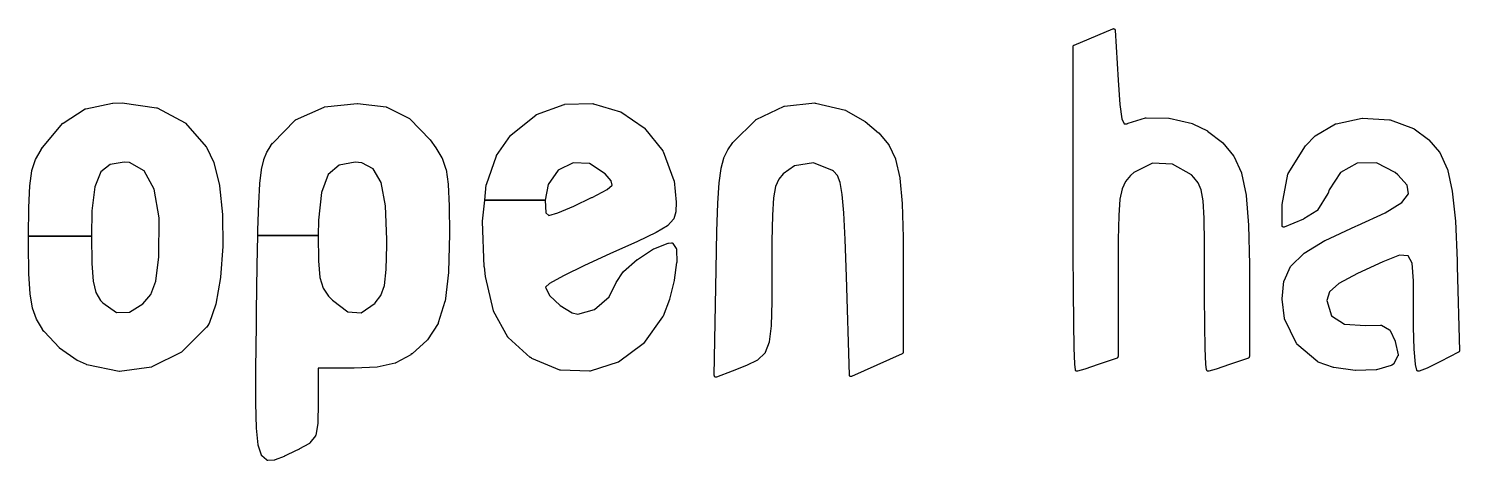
# Model space of a CAD drawing. Extents: x -4.4 to 27.8, y 0.8 to 35.
# Drawn here: x 17.824 to 22.507, y 24.84 to 26.252 of the extents above; entities that cross this region are included whole.
import ezdxf

# ---------------------------------------------------------------- set-up
doc = ezdxf.new("R2010")
doc.units = 0
doc.layers.add('BLACK', color=7, linetype='CONTINUOUS')

msp = doc.modelspace()

# ---------------------------------------------------------------- linework, layer by layer
at = {"layer": 'BLACK', "linetype": 'CONTINUOUS'}
for p, q in [((21.2461, 26.1978), (21.3731, 26.2514)), ((21.3731, 26.2514), (21.374, 26.2515)), ((21.374, 26.2515), (21.3748, 26.2518)), ((21.3748, 26.2518), (21.3749, 26.2517)), ((21.3749, 26.2517), (21.375, 26.2518)), ((21.375, 26.2518), (21.3759, 26.2516)), ((21.3759, 26.2516), (21.3767, 26.2515)), ((21.3767, 26.2515), (21.3768, 26.2514)), ((21.3768, 26.2514), (21.377, 26.2514)), ((21.377, 26.2514), (21.3777, 26.2509)), ((21.3777, 26.2509), (21.3784, 26.2505)), ((21.3784, 26.2505), (21.3785, 26.2504)), ((21.3785, 26.2504), (21.3786, 26.2503)), ((21.3786, 26.2503), (21.3791, 26.2496)), ((21.3791, 26.2496), (21.3796, 26.2489)), ((21.3796, 26.2489), (21.3796, 26.2488)), ((21.3796, 26.2488), (21.3797, 26.2487)), ((21.3797, 26.2487), (21.3799, 26.2479)), ((21.3799, 26.2479), (21.3801, 26.2471)), ((21.3801, 26.2471), (21.3898, 26.0832)), ((21.2431, 26.1932), (21.2433, 26.1941)), ((21.2431, 25.6585), (21.2431, 26.1932)), ((21.2433, 26.1941), (21.2434, 26.1951)), ((21.2434, 26.1951), (21.2435, 26.1951)), ((21.2435, 26.1951), (21.244, 26.1959)), ((21.2435, 26.1951), (21.2435, 26.1951)), ((21.244, 26.1959), (21.2445, 26.1967)), ((21.2445, 26.1967), (21.2454, 26.1973)), ((21.2445, 26.1967), (21.2445, 26.1967)), ((21.2445, 26.1967), (21.2445, 26.1967)), ((21.2454, 26.1973), (21.2461, 26.1978)), ((21.3898, 26.0832), (21.3955, 26.0035)), ((18.0107, 25.99), (18.0988, 26.0083)), ((18.0988, 26.0083), (18.0993, 26.0083)), ((18.0993, 26.0083), (18.0997, 26.0084)), ((18.0997, 26.0084), (18.1296, 26.0093)), ((18.1296, 26.0093), (18.1301, 26.0092)), ((18.1301, 26.0092), (18.1305, 26.0092)), ((18.1305, 26.0092), (18.2426, 25.9927)), ((18.2426, 25.9927), (18.2434, 25.9924)), ((18.2434, 25.9924), (18.2442, 25.9922)), ((18.6979, 25.953), (18.7907, 25.9951)), ((18.7907, 25.9951), (18.7915, 25.9953)), ((18.7915, 25.9953), (18.7922, 25.9955)), ((18.7922, 25.9955), (18.8996, 26.0072)), ((18.8996, 26.0072), (18.9001, 26.0072)), ((18.9001, 26.0072), (18.9007, 26.0072)), ((18.9007, 26.0072), (18.9945, 25.9955)), ((18.9945, 25.9955), (18.9953, 25.9952)), ((18.9953, 25.9952), (18.9961, 25.995)), ((18.9961, 25.995), (19.0708, 25.9577)), ((19.4861, 25.971), (19.5768, 26.004)), ((19.5768, 26.004), (19.5776, 26.0041)), ((19.5776, 26.0041), (19.5784, 26.0043)), ((19.5784, 26.0043), (19.6711, 26.0064)), ((19.6711, 26.0064), (19.6718, 26.0063)), ((19.6718, 26.0063), (19.6726, 26.0062)), ((19.6726, 26.0062), (19.7607, 25.98)), ((20.2052, 25.955), (20.2965, 25.9978)), ((20.2965, 25.9978), (20.2973, 25.998)), ((20.2973, 25.998), (20.2981, 25.9983)), ((20.2981, 25.9983), (20.3974, 26.0086)), ((20.3974, 26.0086), (20.3982, 26.0085)), ((20.3982, 26.0085), (20.399, 26.0084)), ((20.399, 26.0084), (20.4978, 25.9848)), ((21.3955, 26.0035), (21.402, 25.9573)), ((17.9366, 25.9431), (18.009, 25.9893)), ((18.009, 25.9893), (18.0098, 25.9896)), ((18.0098, 25.9896), (18.0107, 25.99)), ((18.2442, 25.9922), (18.3358, 25.944)), ((18.623, 25.8776), (18.6964, 25.9519)), ((18.6964, 25.9519), (18.6972, 25.9524)), ((18.6972, 25.9524), (18.6979, 25.953)), ((19.0708, 25.9577), (19.0715, 25.9572)), ((19.0715, 25.9572), (19.0721, 25.9567)), ((19.0721, 25.9567), (19.138, 25.8882)), ((19.4023, 25.9037), (19.4847, 25.9702)), ((19.4847, 25.9702), (19.4854, 25.9706)), ((19.4854, 25.9706), (19.4861, 25.971)), ((19.7607, 25.98), (19.7614, 25.9797)), ((19.7614, 25.9797), (19.762, 25.9794)), ((19.762, 25.9794), (19.8391, 25.9276)), ((20.1291, 25.8798), (20.2038, 25.954)), ((20.2038, 25.954), (20.2046, 25.9544)), ((20.2046, 25.9544), (20.2052, 25.955)), ((20.4978, 25.9848), (20.4985, 25.9845)), ((20.4985, 25.9845), (20.4992, 25.9842)), ((20.4992, 25.9842), (20.5619, 25.948)), ((20.5619, 25.948), (20.5622, 25.9477)), ((20.5622, 25.9477), (20.5626, 25.9475)), ((20.5626, 25.9475), (20.6061, 25.9115)), ((21.402, 25.9573), (21.4095, 25.9404)), ((21.4224, 25.9424), (21.48, 25.9601)), ((21.48, 25.9601), (21.4807, 25.9602)), ((21.4807, 25.9602), (21.4815, 25.9604)), ((21.4815, 25.9604), (21.5563, 25.9593)), ((21.5563, 25.9593), (21.5569, 25.9592)), ((21.5569, 25.9592), (21.5574, 25.9592)), ((21.5574, 25.9592), (21.6335, 25.941)), ((22.1035, 25.9407), (22.1889, 25.9584)), ((22.1889, 25.9584), (22.1896, 25.9584)), ((22.1896, 25.9584), (22.1902, 25.9585)), ((22.1902, 25.9585), (22.2788, 25.9537)), ((22.2788, 25.9537), (22.2795, 25.9535)), ((22.2795, 25.9535), (22.2802, 25.9534)), ((22.2802, 25.9534), (22.3568, 25.925)), ((17.869, 25.8626), (17.9354, 25.9421)), ((17.9354, 25.9421), (17.936, 25.9426)), ((17.936, 25.9426), (17.9366, 25.9431)), ((18.3358, 25.944), (18.3365, 25.9434)), ((18.3365, 25.9434), (18.3372, 25.9429)), ((18.3372, 25.9429), (18.4048, 25.8654)), ((19.3557, 25.8368), (19.4013, 25.9026)), ((19.4013, 25.9026), (19.4018, 25.9031)), ((19.4018, 25.9031), (19.4023, 25.9037)), ((19.8391, 25.9276), (19.8396, 25.927)), ((19.8396, 25.927), (19.8402, 25.9265)), ((19.8402, 25.9265), (19.8997, 25.8517)), ((20.6061, 25.9115), (20.6064, 25.9111)), ((20.6064, 25.9111), (20.6068, 25.9109)), ((20.6068, 25.9109), (20.6387, 25.8732)), ((21.4095, 25.9404), (21.4183, 25.9402)), ((21.4183, 25.9402), (21.4215, 25.942)), ((21.4215, 25.942), (21.422, 25.9421)), ((21.422, 25.9421), (21.4224, 25.9424)), ((21.6335, 25.941), (21.634, 25.9407)), ((21.634, 25.9407), (21.6346, 25.9406)), ((21.6346, 25.9406), (21.6821, 25.917)), ((21.6821, 25.917), (21.6825, 25.9167)), ((21.6825, 25.9167), (21.683, 25.9165)), ((21.683, 25.9165), (21.7318, 25.8788)), ((22.0042, 25.8696), (22.0338, 25.9001)), ((22.0338, 25.9001), (22.0343, 25.9005)), ((22.0343, 25.9005), (22.0349, 25.9009)), ((22.0349, 25.9009), (22.102, 25.9401)), ((22.102, 25.9401), (22.1028, 25.9404)), ((22.1028, 25.9404), (22.1035, 25.9407)), ((22.3568, 25.925), (22.3572, 25.9247)), ((22.3572, 25.9247), (22.3577, 25.9245)), ((22.3577, 25.9245), (22.3586, 25.924)), ((22.3586, 25.924), (22.3587, 25.9238)), ((22.3587, 25.9238), (22.3589, 25.9237)), ((22.3589, 25.9237), (22.4062, 25.8889)), ((17.8466, 25.8242), (17.8645, 25.8559)), ((17.8645, 25.8559), (17.8646, 25.8561)), ((17.8646, 25.8561), (17.8647, 25.8562)), ((17.8647, 25.8562), (17.8687, 25.8621)), ((17.8687, 25.8621), (17.8688, 25.8623)), ((17.8688, 25.8623), (17.869, 25.8626)), ((18.4048, 25.8654), (18.4051, 25.8648)), ((18.4051, 25.8648), (18.4056, 25.8643)), ((18.4056, 25.8643), (18.4296, 25.8144)), ((18.6039, 25.848), (18.6168, 25.8689)), ((18.6168, 25.8689), (18.6169, 25.869)), ((18.6169, 25.869), (18.617, 25.8691)), ((18.617, 25.8691), (18.6225, 25.877)), ((18.6225, 25.877), (18.6228, 25.8773)), ((18.6228, 25.8773), (18.623, 25.8776)), ((19.138, 25.8882), (19.1382, 25.8879)), ((19.1382, 25.8879), (19.1385, 25.8876)), ((19.1385, 25.8876), (19.1566, 25.8623)), ((19.1566, 25.8623), (19.1567, 25.8621)), ((19.1567, 25.8621), (19.1569, 25.8619)), ((19.1569, 25.8619), (19.1766, 25.8287)), ((20.0997, 25.8289), (20.1126, 25.8553)), ((20.1126, 25.8553), (20.1128, 25.8555)), ((20.1128, 25.8555), (20.1129, 25.8558)), ((20.1129, 25.8558), (20.1284, 25.879)), ((20.1284, 25.879), (20.1288, 25.8794)), ((20.1288, 25.8794), (20.1291, 25.8798)), ((20.6387, 25.8732), (20.639, 25.8726)), ((20.639, 25.8726), (20.6394, 25.8721)), ((20.6394, 25.8721), (20.6613, 25.826)), ((21.7318, 25.8788), (21.7321, 25.8783)), ((21.7321, 25.8783), (21.7325, 25.878)), ((21.7325, 25.878), (21.7682, 25.8354)), ((21.9468, 25.7775), (22.0036, 25.8687)), ((22.0036, 25.8687), (22.0039, 25.8691)), ((22.0039, 25.8691), (22.0042, 25.8696)), ((22.4062, 25.8889), (22.4066, 25.8885)), ((22.4066, 25.8885), (22.4071, 25.8881)), ((22.4071, 25.8881), (22.442, 25.8474)), ((17.8346, 25.7874), (17.8462, 25.8233)), ((17.8462, 25.8233), (17.8464, 25.8237)), ((17.8464, 25.8237), (17.8466, 25.8242)), ((18.0909, 25.8078), (18.0601, 25.7831)), ((18.1369, 25.815), (18.0909, 25.8078)), ((18.1535, 25.8137), (18.1369, 25.815)), ((18.2025, 25.7872), (18.1535, 25.8137)), ((18.4296, 25.8144), (18.4297, 25.8139)), ((18.4297, 25.8139), (18.4299, 25.8135)), ((18.4299, 25.8135), (18.4486, 25.7387)), ((18.586, 25.7905), (18.5934, 25.8226)), ((18.5934, 25.8226), (18.5936, 25.8229)), ((18.5936, 25.8234), (18.6035, 25.8472)), ((18.5936, 25.8229), (18.5936, 25.8234)), ((18.6035, 25.8472), (18.6037, 25.8476)), ((18.6037, 25.8476), (18.6039, 25.848)), ((18.84, 25.8054), (18.8044, 25.7743)), ((18.8928, 25.815), (18.84, 25.8054)), ((18.9142, 25.8131), (18.8928, 25.815)), ((18.952, 25.7931), (18.9142, 25.8131)), ((19.1766, 25.8287), (19.1768, 25.8282)), ((19.1768, 25.8282), (19.1771, 25.8278)), ((19.1771, 25.8278), (19.1899, 25.7917)), ((19.3223, 25.7416), (19.3551, 25.8356)), ((19.3551, 25.8356), (19.3554, 25.8362)), ((19.3554, 25.8362), (19.3557, 25.8368)), ((19.6062, 25.8131), (19.5577, 25.789)), ((19.6602, 25.8107), (19.6062, 25.8131)), ((19.7111, 25.7771), (19.6602, 25.8107)), ((19.8997, 25.8517), (19.9001, 25.851)), ((19.9001, 25.851), (19.9005, 25.8503)), ((19.9005, 25.8503), (19.9361, 25.7551)), ((20.0903, 25.7949), (20.0994, 25.8281)), ((20.0994, 25.8281), (20.0996, 25.8285)), ((20.0996, 25.8285), (20.0997, 25.8289)), ((20.3933, 25.8128), (20.3311, 25.8031)), ((20.4554, 25.788), (20.3933, 25.8128)), ((20.6613, 25.826), (20.6615, 25.8254)), ((20.6615, 25.8254), (20.6617, 25.8249)), ((20.6617, 25.8249), (20.6755, 25.7637)), ((21.5022, 25.8112), (21.4417, 25.7817)), ((21.5684, 25.8086), (21.5022, 25.8112)), ((21.6297, 25.7736), (21.5684, 25.8086)), ((21.7682, 25.8354), (21.7685, 25.8348)), ((21.7685, 25.8348), (21.7689, 25.8342)), ((21.7689, 25.8342), (21.7934, 25.78)), ((22.1724, 25.8116), (22.1175, 25.7814)), ((22.2355, 25.8129), (22.1724, 25.8116)), ((22.2971, 25.7817), (22.2355, 25.8129)), ((22.442, 25.8474), (22.4424, 25.8468)), ((22.4424, 25.8468), (22.4428, 25.8462)), ((22.4428, 25.8462), (22.4674, 25.7932)), ((17.8277, 25.7378), (17.8344, 25.7865)), ((17.8344, 25.7865), (17.8345, 25.7869)), ((17.8345, 25.7869), (17.8346, 25.7874)), ((18.0601, 25.7831), (18.0408, 25.7347)), ((18.2352, 25.7272), (18.2025, 25.7872)), ((18.5806, 25.7447), (18.5859, 25.79)), ((18.5859, 25.79), (18.586, 25.7903)), ((18.586, 25.7903), (18.586, 25.7905)), ((18.8044, 25.7743), (18.7824, 25.716)), ((18.9773, 25.7481), (18.952, 25.7931)), ((19.1899, 25.7917), (19.19, 25.7913)), ((19.19, 25.7913), (19.1901, 25.7908)), ((19.1901, 25.7908), (19.1975, 25.7427)), ((19.5577, 25.789), (19.524, 25.7421)), ((19.7306, 25.7545), (19.7111, 25.7771)), ((20.0839, 25.7478), (20.0902, 25.7942)), ((20.0902, 25.7942), (20.0903, 25.7946)), ((20.0903, 25.7946), (20.0903, 25.7949)), ((20.2793, 25.7593), (20.269, 25.7355)), ((20.2941, 25.7773), (20.2793, 25.7593)), ((20.3311, 25.8031), (20.2941, 25.7773)), ((20.4587, 25.7855), (20.4554, 25.788)), ((20.471, 25.7713), (20.4587, 25.7855)), ((20.4802, 25.7483), (20.471, 25.7713)), ((20.6755, 25.7637), (20.6755, 25.7633)), ((20.6755, 25.7633), (20.6756, 25.763)), ((20.6756, 25.763), (20.6831, 25.68)), ((21.431, 25.7714), (21.4147, 25.7515)), ((21.4417, 25.7817), (21.431, 25.7714)), ((21.6381, 25.7653), (21.6297, 25.7736)), ((21.6522, 25.7476), (21.6381, 25.7653)), ((21.7934, 25.78), (21.7935, 25.7795)), ((21.7935, 25.7795), (21.7937, 25.779)), ((21.7937, 25.779), (21.809, 25.7066)), ((21.927, 25.6764), (21.9461, 25.7758)), ((21.9461, 25.7758), (21.9465, 25.7767)), ((21.9465, 25.7767), (21.9468, 25.7775)), ((22.1175, 25.7814), (22.0807, 25.7248)), ((22.3058, 25.7741), (22.2971, 25.7817)), ((22.3362, 25.7395), (22.3058, 25.7741)), ((22.4674, 25.7932), (22.4675, 25.7927)), ((22.4675, 25.7927), (22.4677, 25.7922)), ((22.4677, 25.7922), (22.4839, 25.7203)), ((17.8246, 25.667), (17.8276, 25.7373)), ((17.8276, 25.7373), (17.8277, 25.7375)), ((17.8277, 25.7375), (17.8277, 25.7378)), ((18.0408, 25.7347), (18.0312, 25.656)), ((18.2512, 25.6326), (18.2352, 25.7272)), ((18.4486, 25.7387), (18.4486, 25.7383)), ((18.4486, 25.7383), (18.4487, 25.738)), ((18.4487, 25.738), (18.4583, 25.6435)), ((18.5769, 25.6806), (18.5806, 25.7444)), ((18.5807, 25.7445), (18.5806, 25.7447)), ((18.5806, 25.7444), (18.5807, 25.7445)), ((18.7824, 25.716), (18.7726, 25.6251)), ((18.9917, 25.6723), (18.9773, 25.7481)), ((19.1975, 25.7427), (19.1974, 25.7424)), ((19.1974, 25.7424), (19.1975, 25.7421)), ((19.1975, 25.7421), (19.2008, 25.6727)), ((19.3167, 25.6911), (19.322, 25.7405)), ((19.322, 25.7405), (19.3222, 25.741)), ((19.3222, 25.741), (19.3223, 25.7416)), ((19.524, 25.7421), (19.5142, 25.6902)), ((19.6682, 25.6996), (19.7172, 25.7254)), ((19.7172, 25.7254), (19.7344, 25.7403)), ((19.7344, 25.7403), (19.7306, 25.7545)), ((19.9361, 25.7551), (19.9362, 25.7545)), ((19.9362, 25.7545), (19.9364, 25.7539)), ((19.9364, 25.7539), (19.9435, 25.6838)), ((20.0798, 25.6812), (20.0839, 25.7474)), ((20.084, 25.7476), (20.0839, 25.7478)), ((20.0839, 25.7474), (20.084, 25.7476)), ((20.269, 25.7355), (20.2623, 25.6985)), ((20.4871, 25.7097), (20.4802, 25.7483)), ((21.4035, 25.7281), (21.3962, 25.6936)), ((21.4147, 25.7515), (21.4035, 25.7281)), ((21.6617, 25.7243), (21.6522, 25.7476)), ((21.6679, 25.688), (21.6617, 25.7243)), ((22.0768, 25.7129), (22.0426, 25.6575)), ((22.077, 25.7135), (22.0768, 25.7129)), ((22.0774, 25.7141), (22.077, 25.7135)), ((22.0807, 25.7248), (22.0774, 25.7141)), ((22.3188, 25.6834), (22.3408, 25.7117)), ((22.3408, 25.7117), (22.3362, 25.7395)), ((22.4839, 25.7203), (22.4839, 25.72)), ((22.4839, 25.72), (22.484, 25.7197)), ((22.484, 25.7197), (22.4939, 25.6225)), ((17.8239, 25.5729), (17.8246, 25.6668)), ((17.8246, 25.6669), (17.8246, 25.667)), ((17.8246, 25.6668), (17.8246, 25.6669)), ((18.5742, 25.5931), (18.5769, 25.6805)), ((18.5769, 25.6805), (18.5769, 25.6806)), ((18.5769, 25.6805), (18.5769, 25.6805)), ((18.9962, 25.5616), (18.9917, 25.6723)), ((19.2008, 25.6727), (19.2008, 25.6726)), ((19.2008, 25.6726), (19.2008, 25.6725)), ((19.2008, 25.6725), (19.2015, 25.5808)), ((19.3092, 25.622), (19.3166, 25.6902)), ((19.3166, 25.6902), (19.3167, 25.6911)), ((19.3166, 25.6902), (19.5142, 25.6902)), ((19.5142, 25.6902), (19.3166, 25.6902)), ((19.5142, 25.6902), (19.5165, 25.6497)), ((19.5565, 25.649), (19.6084, 25.6711)), ((19.6084, 25.6711), (19.6668, 25.6989)), ((19.6668, 25.6989), (19.6682, 25.6996)), ((19.9436, 25.6831), (19.9428, 25.6539)), ((19.9435, 25.6838), (19.9435, 25.6834)), ((19.9435, 25.6834), (19.9436, 25.6831)), ((20.0769, 25.5887), (20.0798, 25.6811)), ((20.0798, 25.6811), (20.0798, 25.6812)), ((20.0798, 25.6812), (20.0798, 25.6812)), ((20.2623, 25.6985), (20.2585, 25.6413)), ((20.4924, 25.6495), (20.4871, 25.7097)), ((20.6831, 25.68), (20.6831, 25.6799)), ((20.6831, 25.6799), (20.6832, 25.6797)), ((20.6832, 25.6797), (20.6861, 25.5682)), ((21.3962, 25.6936), (21.392, 25.6407)), ((21.6713, 25.6321), (21.6679, 25.688)), ((21.809, 25.7066), (21.809, 25.7063)), ((21.809, 25.7063), (21.8091, 25.706)), ((21.8091, 25.706), (21.817, 25.609)), ((21.9269, 25.6755), (21.927, 25.6759)), ((21.9269, 25.607), (21.9269, 25.6755)), ((21.927, 25.6759), (21.927, 25.6764)), ((22.2641, 25.6498), (22.3188, 25.6834)), ((18.0312, 25.656), (18.0292, 25.5728)), ((18.2497, 25.5041), (18.2512, 25.6326)), ((18.4583, 25.6435), (18.4583, 25.6432)), ((18.4583, 25.6432), (18.4583, 25.643)), ((18.4583, 25.643), (18.4592, 25.5398)), ((18.7726, 25.6251), (18.7717, 25.575)), ((19.3093, 25.6216), (19.3092, 25.622)), ((19.3092, 25.6213), (19.3093, 25.6216)), ((19.3154, 25.4731), (19.3092, 25.6213)), ((19.5165, 25.6497), (19.5263, 25.6405)), ((19.5263, 25.6405), (19.5565, 25.649)), ((19.9346, 25.6282), (19.9158, 25.6081)), ((19.9348, 25.6284), (19.9346, 25.6283)), ((19.9346, 25.6283), (19.9346, 25.6282)), ((19.9352, 25.6291), (19.9348, 25.6284)), ((19.9356, 25.6298), (19.9352, 25.6291)), ((19.9357, 25.6301), (19.9356, 25.63)), ((19.9356, 25.63), (19.9356, 25.6298)), ((19.9425, 25.6525), (19.9357, 25.6301)), ((19.9426, 25.6532), (19.9425, 25.6525)), ((19.9428, 25.6539), (19.9426, 25.6532)), ((20.2585, 25.6413), (20.2569, 25.557)), ((20.4966, 25.5621), (20.4924, 25.6495)), ((21.2433, 25.5199), (21.2431, 25.6585)), ((21.2431, 25.6585), (21.2431, 25.6585)), ((21.2431, 25.6585), (21.2431, 25.6585)), ((21.392, 25.6407), (21.3902, 25.5625)), ((21.6727, 25.5502), (21.6713, 25.6321)), ((21.9967, 25.6289), (21.9339, 25.6024)), ((21.9971, 25.6291), (21.9967, 25.6289)), ((21.9974, 25.6292), (21.9971, 25.6291)), ((22.0409, 25.6559), (21.9974, 25.6292)), ((22.0411, 25.656), (22.0409, 25.6559)), ((22.0412, 25.6561), (22.0411, 25.656)), ((22.0418, 25.6567), (22.0412, 25.6561)), ((22.0423, 25.6572), (22.0418, 25.6567)), ((22.0424, 25.6574), (22.0423, 25.6572)), ((22.0426, 25.6575), (22.0424, 25.6574)), ((22.1741, 25.6082), (22.2641, 25.6498)), ((22.4939, 25.6225), (22.4939, 25.6224)), ((22.4939, 25.6224), (22.494, 25.6222)), ((22.494, 25.6222), (22.4996, 25.4933)), ((17.8238, 25.5661), (17.8239, 25.5728)), ((17.8239, 25.5728), (17.8239, 25.5729)), ((17.8239, 25.5729), (17.8239, 25.5729)), ((17.8239, 25.5728), (18.0292, 25.5728)), ((18.0292, 25.5728), (17.8239, 25.5728)), ((18.0292, 25.5728), (18.0304, 25.4839)), ((18.5722, 25.4769), (18.5739, 25.575)), ((18.5739, 25.575), (18.5742, 25.593)), ((18.5739, 25.575), (18.7717, 25.575)), ((18.7717, 25.575), (18.5739, 25.575)), ((18.5739, 25.575), (18.5739, 25.575)), ((18.5742, 25.593), (18.5742, 25.5931)), ((18.5742, 25.5931), (18.5742, 25.5931)), ((18.7717, 25.575), (18.7727, 25.4919)), ((19.2015, 25.5807), (19.1983, 25.455)), ((19.2015, 25.5808), (19.2015, 25.5807)), ((19.2015, 25.5807), (19.2015, 25.5807)), ((19.8776, 25.5848), (19.817, 25.5558)), ((19.8778, 25.5849), (19.8776, 25.5848)), ((19.878, 25.585), (19.8778, 25.5849)), ((19.9147, 25.6073), (19.878, 25.585)), ((19.9152, 25.6077), (19.9147, 25.6073)), ((19.9158, 25.6081), (19.9152, 25.6077)), ((20.0744, 25.4636), (20.0769, 25.5886)), ((20.0769, 25.5886), (20.0769, 25.5887)), ((20.0769, 25.5887), (20.0769, 25.5887)), ((21.817, 25.609), (21.817, 25.6088)), ((21.817, 25.6088), (21.817, 25.6087)), ((21.817, 25.6087), (21.8196, 25.4804)), ((21.9271, 25.6061), (21.9269, 25.607)), ((21.9269, 25.607), (21.9269, 25.607)), ((21.9269, 25.607), (21.9269, 25.607)), ((21.9273, 25.6051), (21.9271, 25.6061)), ((21.9278, 25.6044), (21.9273, 25.6051)), ((21.9273, 25.6051), (21.9273, 25.6051)), ((21.9273, 25.6051), (21.9273, 25.6051)), ((21.9284, 25.6035), (21.9278, 25.6044)), ((21.9292, 25.603), (21.9284, 25.6035)), ((21.9284, 25.6035), (21.9284, 25.6035)), ((21.9284, 25.6035), (21.9284, 25.6035)), ((21.93, 25.6024), (21.9292, 25.603)), ((21.931, 25.6022), (21.93, 25.6024)), ((21.93, 25.6024), (21.93, 25.6024)), ((21.93, 25.6024), (21.93, 25.6024)), ((21.9319, 25.602), (21.931, 25.6022)), ((21.932, 25.602), (21.9319, 25.602)), ((21.9319, 25.602), (21.9319, 25.602)), ((21.9328, 25.6022), (21.932, 25.602)), ((21.9338, 25.6024), (21.9328, 25.6022)), ((21.9339, 25.6024), (21.9338, 25.6024)), ((21.9338, 25.6024), (21.9338, 25.6024)), ((22.0676, 25.5588), (22.1679, 25.6055)), ((22.1679, 25.6055), (22.168, 25.6056)), ((22.168, 25.6056), (22.1681, 25.6056)), ((22.1681, 25.6056), (22.1741, 25.6082)), ((17.8239, 25.5449), (17.8238, 25.5661)), ((17.8238, 25.5661), (17.8239, 25.5661)), ((17.8239, 25.5661), (17.8238, 25.5661)), ((17.8239, 25.5448), (17.8239, 25.5449)), ((17.8239, 25.5449), (17.8239, 25.5449)), ((17.8249, 25.4504), (17.8239, 25.5448)), ((18.4592, 25.5394), (18.4519, 25.4387)), ((18.4592, 25.5398), (18.4592, 25.5396)), ((18.4592, 25.5396), (18.4592, 25.5394)), ((18.9943, 25.4636), (18.9961, 25.5439)), ((18.9961, 25.5439), (18.9962, 25.5616)), ((19.8169, 25.5557), (19.7266, 25.5155)), ((19.8166, 25.4971), (19.8694, 25.5312)), ((19.817, 25.5558), (19.8169, 25.5557)), ((19.817, 25.5558), (19.817, 25.5558)), ((19.8694, 25.5312), (19.8699, 25.5314)), ((19.8699, 25.5314), (19.8703, 25.5316)), ((19.8703, 25.5316), (19.9169, 25.5502)), ((19.9169, 25.5502), (19.9175, 25.5503)), ((19.9175, 25.5503), (19.9182, 25.5505)), ((19.9182, 25.5505), (19.9279, 25.5515)), ((19.9279, 25.5515), (19.9287, 25.5514)), ((19.9287, 25.5514), (19.9295, 25.5514)), ((19.9295, 25.5514), (19.9297, 25.5513)), ((19.9297, 25.5513), (19.9299, 25.5513)), ((19.9299, 25.5513), (19.9306, 25.551)), ((19.9306, 25.551), (19.9313, 25.5507)), ((19.9313, 25.5507), (19.9314, 25.5505)), ((19.9314, 25.5505), (19.9316, 25.5504)), ((19.9316, 25.5504), (19.9321, 25.5498)), ((19.9321, 25.5498), (19.9326, 25.5493)), ((19.9326, 25.5493), (19.9436, 25.5325)), ((19.9436, 25.5325), (19.9438, 25.5321)), ((19.9438, 25.5321), (19.944, 25.5318)), ((19.944, 25.5318), (19.9441, 25.5312)), ((19.9441, 25.5312), (19.9443, 25.5307)), ((19.9443, 25.5307), (19.9443, 25.5303)), ((19.9443, 25.5303), (19.9444, 25.5299)), ((19.9444, 25.5299), (19.9451, 25.487)), ((20.2569, 25.557), (20.2566, 25.4691)), ((20.5006, 25.4414), (20.4966, 25.5621)), ((20.6861, 25.5682), (20.6861, 25.5682)), ((20.6861, 25.5682), (20.6861, 25.5681)), ((20.6861, 25.5681), (20.6865, 25.488)), ((21.3902, 25.5625), (21.3898, 25.4544)), ((21.6729, 25.4357), (21.6727, 25.5502)), ((21.9987, 25.5171), (22.0672, 25.5585)), ((22.0672, 25.5585), (22.0674, 25.5586)), ((22.0674, 25.5586), (22.0676, 25.5588)), ((18.0304, 25.4839), (18.0348, 25.4253)), ((18.24, 25.4255), (18.2491, 25.4961)), ((18.2491, 25.4961), (18.2497, 25.5041)), ((18.7727, 25.4919), (18.7774, 25.438)), ((19.6431, 25.4773), (19.5751, 25.4435)), ((19.7262, 25.5153), (19.6431, 25.4773)), ((19.7266, 25.5155), (19.7262, 25.5153)), ((19.7266, 25.5155), (19.7266, 25.5155)), ((19.7266, 25.5155), (19.7266, 25.5155)), ((19.7711, 25.4572), (19.816, 25.4967)), ((19.816, 25.4967), (19.8163, 25.4969)), ((19.8163, 25.4969), (19.8166, 25.4971)), ((19.945, 25.4863), (19.937, 25.4285)), ((19.9451, 25.487), (19.945, 25.4867)), ((19.945, 25.4867), (19.945, 25.4863)), ((20.6865, 25.488), (20.6865, 25.4879)), ((20.6865, 25.4879), (20.6865, 25.4879)), ((20.6865, 25.4879), (20.6865, 25.1929)), ((21.244, 25.3952), (21.2433, 25.5199)), ((21.2433, 25.5199), (21.2433, 25.5199)), ((21.2433, 25.5199), (21.2433, 25.5199)), ((21.8196, 25.4804), (21.8196, 25.4803)), ((21.8196, 25.4803), (21.8196, 25.4803)), ((21.8196, 25.4803), (21.8197, 25.4557)), ((21.9556, 25.475), (21.9978, 25.5164)), ((21.9978, 25.5164), (21.9982, 25.5167)), ((21.9982, 25.5167), (21.9987, 25.5171)), ((22.257, 25.4894), (22.1735, 25.4504)), ((22.3113, 25.5103), (22.257, 25.4894)), ((22.3394, 25.509), (22.3113, 25.5103)), ((22.3526, 25.4844), (22.3394, 25.509)), ((22.3568, 25.4266), (22.3526, 25.4844)), ((22.4996, 25.4933), (22.4996, 25.4932)), ((22.4996, 25.4932), (22.4996, 25.4932)), ((22.4996, 25.4932), (22.5001, 25.4748)), ((17.8249, 25.4502), (17.8249, 25.4504)), ((17.8249, 25.4501), (17.8249, 25.4502)), ((17.8286, 25.3843), (17.8249, 25.4501)), ((18.4518, 25.4382), (18.4368, 25.351)), ((18.4519, 25.4387), (18.4518, 25.4385)), ((18.4518, 25.4385), (18.4518, 25.4382)), ((18.5702, 25.3268), (18.5722, 25.4769)), ((18.5722, 25.4769), (18.5722, 25.4769)), ((18.5722, 25.4769), (18.5722, 25.4769)), ((18.7774, 25.438), (18.7876, 25.4033)), ((18.9884, 25.4117), (18.9943, 25.4636)), ((19.1982, 25.4546), (19.1868, 25.3602)), ((19.1983, 25.455), (19.1982, 25.4548)), ((19.1982, 25.4548), (19.1982, 25.4546)), ((19.3155, 25.473), (19.3154, 25.4731)), ((19.3155, 25.4728), (19.3155, 25.473)), ((19.319, 25.4414), (19.3155, 25.4728)), ((19.3191, 25.4411), (19.319, 25.4414)), ((19.3191, 25.4408), (19.3191, 25.4411)), ((19.3452, 25.3292), (19.3191, 25.4408)), ((19.5751, 25.4435), (19.5293, 25.4179)), ((19.7473, 25.4216), (19.7702, 25.4562)), ((19.7702, 25.4562), (19.7707, 25.4567)), ((19.7707, 25.4567), (19.7711, 25.4572)), ((20.0683, 25.1168), (20.0744, 25.4636)), ((20.0744, 25.4636), (20.0744, 25.4636)), ((20.0744, 25.4636), (20.0744, 25.4636)), ((20.2566, 25.4691), (20.2566, 25.4691)), ((20.2566, 25.4691), (20.2566, 25.3587)), ((20.5104, 25.1183), (20.5006, 25.4414)), ((20.5006, 25.4414), (20.5006, 25.4414)), ((21.3898, 25.4544), (21.3898, 25.1791)), ((21.6731, 25.3776), (21.6729, 25.4357)), ((21.8197, 25.4557), (21.8197, 25.4556)), ((21.8197, 25.4556), (21.8197, 25.4556)), ((21.8197, 25.4556), (21.8197, 25.1791)), ((21.9333, 25.427), (21.9546, 25.4735)), ((21.9546, 25.4735), (21.9551, 25.4743)), ((21.9551, 25.4743), (21.9556, 25.475)), ((22.1735, 25.4504), (22.1126, 25.4182)), ((22.5001, 25.4748), (22.5001, 25.4748)), ((22.5001, 25.4748), (22.5001, 25.4748)), ((22.5001, 25.4748), (22.5071, 25.1978)), ((17.8286, 25.384), (17.8286, 25.3843)), ((17.8286, 25.3838), (17.8286, 25.384)), ((17.8362, 25.3378), (17.8286, 25.3838)), ((18.0348, 25.4253), (18.0439, 25.3882)), ((18.0439, 25.3882), (18.0592, 25.363)), ((18.2243, 25.3818), (18.24, 25.4255)), ((18.7876, 25.4033), (18.8058, 25.3767)), ((18.977, 25.3787), (18.9884, 25.4117)), ((19.5293, 25.4179), (19.5153, 25.4063)), ((19.5153, 25.4063), (19.5285, 25.3793)), ((19.7236, 25.375), (19.747, 25.4211)), ((19.747, 25.4211), (19.7472, 25.4213)), ((19.7472, 25.4213), (19.7473, 25.4216)), ((19.9369, 25.428), (19.9217, 25.3665)), ((19.937, 25.4285), (19.9369, 25.4283)), ((19.9369, 25.4283), (19.9369, 25.428)), ((21.244, 25.3951), (21.244, 25.3952)), ((21.244, 25.3952), (21.244, 25.3952)), ((21.2451, 25.2894), (21.244, 25.3951)), ((21.9269, 25.3684), (21.9328, 25.4254)), ((21.9328, 25.4254), (21.9331, 25.4262)), ((21.9331, 25.4262), (21.9333, 25.427)), ((22.0824, 25.3914), (22.0737, 25.3627)), ((22.1126, 25.4182), (22.0824, 25.3914)), ((22.3568, 25.3329), (22.3568, 25.4266)), ((17.8363, 25.3374), (17.8362, 25.3378)), ((17.8364, 25.3369), (17.8363, 25.3374)), ((17.8492, 25.302), (17.8364, 25.3369)), ((18.0592, 25.363), (18.0666, 25.3549)), ((18.0666, 25.3549), (18.1116, 25.3228)), ((18.1539, 25.3242), (18.1981, 25.3521)), ((18.1981, 25.3521), (18.2243, 25.3818)), ((18.4366, 25.3502), (18.4143, 25.2875)), ((18.4367, 25.3506), (18.4366, 25.3502)), ((18.4368, 25.351), (18.4367, 25.3506)), ((18.8058, 25.3767), (18.818, 25.3638)), ((18.818, 25.3638), (18.8687, 25.3255)), ((18.9118, 25.3225), (18.9577, 25.3538)), ((18.9577, 25.3538), (18.9583, 25.3545)), ((18.9583, 25.3545), (18.977, 25.3787)), ((19.1867, 25.3594), (19.1648, 25.289)), ((19.1868, 25.3602), (19.1867, 25.3598)), ((19.1867, 25.3598), (19.1867, 25.3594)), ((19.5285, 25.3793), (19.5633, 25.3458)), ((19.5633, 25.3458), (19.6032, 25.3217)), ((19.6763, 25.3336), (19.7236, 25.375)), ((19.9215, 25.3659), (19.9008, 25.3118)), ((19.9217, 25.3665), (19.9215, 25.3662)), ((19.9215, 25.3662), (19.9215, 25.3659)), ((20.2566, 25.3586), (20.2547, 25.2804)), ((20.2566, 25.3587), (20.2566, 25.3586)), ((20.2566, 25.3586), (20.2566, 25.3586)), ((21.6731, 25.3775), (21.6731, 25.3776)), ((21.6739, 25.282), (21.6731, 25.3775)), ((21.6731, 25.3775), (21.6731, 25.3775)), ((21.927, 25.3678), (21.9269, 25.3684)), ((21.927, 25.3672), (21.927, 25.3678)), ((21.9347, 25.304), (21.927, 25.3672)), ((22.0737, 25.3627), (22.0737, 25.3626)), ((22.0737, 25.3626), (22.0883, 25.3122)), ((17.8494, 25.3016), (17.8492, 25.302)), ((17.8496, 25.3011), (17.8494, 25.3016)), ((17.8689, 25.2685), (17.8496, 25.3011)), ((18.1116, 25.3228), (18.1539, 25.3242)), ((18.5697, 25.2833), (18.5702, 25.3268)), ((18.5702, 25.3268), (18.5702, 25.3268)), ((18.8687, 25.3255), (18.9118, 25.3225)), ((19.3455, 25.3285), (19.3452, 25.3292)), ((19.3457, 25.3279), (19.3455, 25.3285)), ((19.3929, 25.2429), (19.3457, 25.3279)), ((19.6032, 25.3217), (19.6219, 25.3173)), ((19.6219, 25.3173), (19.6763, 25.3336)), ((19.8991, 25.3086), (19.8367, 25.2214)), ((19.8993, 25.3089), (19.8991, 25.3086)), ((19.8995, 25.3093), (19.8993, 25.3089)), ((19.9006, 25.3114), (19.8995, 25.3093)), ((19.9008, 25.3118), (19.9006, 25.3116)), ((19.9006, 25.3116), (19.9006, 25.3114)), ((21.9349, 25.3032), (21.9347, 25.304)), ((21.9351, 25.3024), (21.9349, 25.3032)), ((21.9741, 25.2215), (21.9351, 25.3024)), ((22.0883, 25.3122), (22.1311, 25.2853)), ((22.3572, 25.2749), (22.3568, 25.3329)), ((22.3568, 25.3329), (22.3568, 25.3329)), ((22.3568, 25.3329), (22.3568, 25.3329)), ((17.869, 25.2683), (17.8689, 25.2685)), ((17.8691, 25.2681), (17.869, 25.2683)), ((17.8739, 25.2614), (17.8691, 25.2681)), ((17.8741, 25.2611), (17.8739, 25.2614)), ((17.8743, 25.2608), (17.8741, 25.2611)), ((17.9246, 25.2073), (17.8743, 25.2608)), ((18.4063, 25.2749), (18.3252, 25.1943)), ((18.4066, 25.2753), (18.4063, 25.2749)), ((18.407, 25.2757), (18.4066, 25.2753)), ((18.4138, 25.2865), (18.407, 25.2757)), ((18.414, 25.2871), (18.4138, 25.2865)), ((18.4143, 25.2875), (18.414, 25.2871)), ((18.568, 25.1377), (18.5697, 25.2833)), ((18.5697, 25.2833), (18.5697, 25.2833)), ((19.1642, 25.2878), (19.1296, 25.234)), ((19.1645, 25.2884), (19.1642, 25.2878)), ((19.1648, 25.289), (19.1645, 25.2884)), ((20.2546, 25.2799), (20.2483, 25.2272)), ((20.2547, 25.2804), (20.2546, 25.2802)), ((20.2546, 25.2802), (20.2546, 25.2799)), ((21.2465, 25.2076), (21.2451, 25.2894)), ((21.2451, 25.2894), (21.2451, 25.2894)), ((21.2451, 25.2894), (21.2451, 25.2894)), ((21.6739, 25.2819), (21.6739, 25.282)), ((21.6754, 25.2054), (21.6739, 25.2819)), ((21.6739, 25.2819), (21.6739, 25.2819)), ((22.1311, 25.2853), (22.1993, 25.2812)), ((22.1993, 25.2812), (22.2492, 25.2819)), ((22.2492, 25.2819), (22.2495, 25.2819)), ((22.2495, 25.2819), (22.2498, 25.2819)), ((22.2498, 25.2819), (22.2505, 25.2817)), ((22.2505, 25.2817), (22.2512, 25.2816)), ((22.2512, 25.2816), (22.2514, 25.2814)), ((22.2514, 25.2814), (22.2517, 25.2813)), ((22.2517, 25.2813), (22.2782, 25.2669)), ((22.2782, 25.2669), (22.2786, 25.2665)), ((22.2786, 25.2665), (22.2791, 25.2662)), ((22.2791, 25.2662), (22.2793, 25.2659)), ((22.2793, 25.2659), (22.2796, 25.2656)), ((22.2796, 25.2656), (22.2799, 25.2651)), ((22.2799, 25.2651), (22.2803, 25.2646)), ((22.2803, 25.2646), (22.2968, 25.2299)), ((22.3573, 25.2749), (22.3572, 25.2749)), ((22.3573, 25.2748), (22.3573, 25.2749)), ((22.3594, 25.2032), (22.3573, 25.2748)), ((17.925, 25.207), (17.9246, 25.2073)), ((17.9254, 25.2067), (17.925, 25.207)), ((17.9827, 25.1664), (17.9254, 25.2067)), ((19.1288, 25.233), (19.079, 25.1885)), ((19.1292, 25.2335), (19.1288, 25.233)), ((19.1296, 25.234), (19.1292, 25.2335)), ((19.3935, 25.2423), (19.3929, 25.2429)), ((19.3939, 25.2417), (19.3935, 25.2423)), ((19.4658, 25.1766), (19.3939, 25.2417)), ((19.8356, 25.2203), (19.7547, 25.161)), ((19.8361, 25.2209), (19.8356, 25.2203)), ((19.8367, 25.2214), (19.8361, 25.2209)), ((20.248, 25.226), (20.2346, 25.1919)), ((20.2481, 25.2266), (20.248, 25.226)), ((20.2483, 25.2272), (20.2481, 25.2266)), ((21.2465, 25.2075), (21.2465, 25.2076)), ((21.2465, 25.2076), (21.2465, 25.2076)), ((21.2481, 25.1548), (21.2465, 25.2075)), ((21.6754, 25.2053), (21.6754, 25.2054)), ((21.6774, 25.1545), (21.6754, 25.2053)), ((21.6754, 25.2053), (21.6754, 25.2053)), ((21.9741, 25.2214), (21.9741, 25.2215)), ((21.9747, 25.2206), (21.9741, 25.2214)), ((21.9741, 25.2214), (21.9741, 25.2214)), ((21.9752, 25.2199), (21.9747, 25.2206)), ((21.9753, 25.2199), (21.9752, 25.2199)), ((21.9753, 25.2198), (21.9753, 25.2199)), ((22.0438, 25.1617), (21.9753, 25.2198)), ((22.2968, 25.2299), (22.2969, 25.2294)), ((22.2969, 25.2294), (22.2971, 25.2288)), ((22.2971, 25.2288), (22.3066, 25.1846)), ((22.3595, 25.2031), (22.3594, 25.2032)), ((22.3595, 25.203), (22.3595, 25.2031)), ((22.363, 25.154), (22.3595, 25.203)), ((22.5069, 25.1962), (22.5068, 25.1961)), ((22.507, 25.197), (22.5069, 25.1962)), ((22.5071, 25.1978), (22.507, 25.197)), ((17.9831, 25.1662), (17.9827, 25.1664)), ((17.9835, 25.1659), (17.9831, 25.1662)), ((18.0129, 25.1528), (17.9835, 25.1659)), ((18.0135, 25.1527), (18.0129, 25.1528)), ((18.014, 25.1525), (18.0135, 25.1527)), ((18.1197, 25.1307), (18.014, 25.1525)), ((18.3239, 25.1934), (18.2275, 25.1452)), ((18.3245, 25.1939), (18.3239, 25.1934)), ((18.3252, 25.1943), (18.3245, 25.1939)), ((19.0241, 25.1577), (18.965, 25.1444)), ((19.0247, 25.158), (19.0241, 25.1577)), ((19.0254, 25.1582), (19.0247, 25.158)), ((19.0744, 25.1852), (19.0254, 25.1582)), ((19.0747, 25.1854), (19.0744, 25.1852)), ((19.0749, 25.1855), (19.0747, 25.1854)), ((19.0786, 25.1882), (19.0749, 25.1855)), ((19.0788, 25.1883), (19.0786, 25.1882)), ((19.079, 25.1885), (19.0788, 25.1883)), ((19.4661, 25.1764), (19.4658, 25.1766)), ((19.4664, 25.1761), (19.4661, 25.1764)), ((19.4704, 25.1734), (19.4664, 25.1761)), ((19.4709, 25.1732), (19.4704, 25.1734)), ((19.4713, 25.173), (19.4709, 25.1732)), ((19.5626, 25.1348), (19.4713, 25.173)), ((19.7532, 25.1603), (19.6614, 25.1312)), ((19.754, 25.1607), (19.7532, 25.1603)), ((19.7547, 25.161), (19.754, 25.1607)), ((20.1735, 25.1495), (20.1265, 25.1316)), ((20.1737, 25.1497), (20.1735, 25.1495)), ((20.174, 25.1497), (20.1737, 25.1497)), ((20.2092, 25.167), (20.174, 25.1497)), ((20.2098, 25.1675), (20.2092, 25.167)), ((20.2105, 25.1679), (20.2098, 25.1675)), ((20.2335, 25.1902), (20.2105, 25.1679)), ((20.2336, 25.1903), (20.2335, 25.1902)), ((20.2335, 25.1902), (20.2335, 25.1902)), ((20.2341, 25.191), (20.2336, 25.1903)), ((20.2346, 25.1918), (20.2341, 25.191)), ((20.2346, 25.1919), (20.2346, 25.1919)), ((20.2346, 25.1919), (20.2346, 25.1918)), ((20.6835, 25.1884), (20.5174, 25.1139)), ((20.6842, 25.1889), (20.6835, 25.1884)), ((20.685, 25.1894), (20.6842, 25.1889)), ((20.6851, 25.1895), (20.685, 25.1895)), ((20.685, 25.1895), (20.685, 25.1894)), ((20.6856, 25.1903), (20.6851, 25.1895)), ((20.6861, 25.191), (20.6856, 25.1903)), ((20.6863, 25.192), (20.6861, 25.1912)), ((20.6861, 25.1912), (20.6861, 25.1911)), ((20.6861, 25.1911), (20.6861, 25.191)), ((20.6865, 25.1929), (20.6863, 25.192)), ((21.2482, 25.1546), (21.2481, 25.1548)), ((21.2481, 25.1545), (21.2482, 25.1546)), ((21.25, 25.1358), (21.2481, 25.1545)), ((21.3249, 25.1529), (21.2812, 25.1383)), ((21.325, 25.153), (21.3249, 25.153)), ((21.3249, 25.153), (21.3249, 25.1529)), ((21.3865, 25.1744), (21.325, 25.153)), ((21.3866, 25.1745), (21.3865, 25.1744)), ((21.3868, 25.1745), (21.3866, 25.1745)), ((21.3875, 25.175), (21.3868, 25.1745)), ((21.3882, 25.1754), (21.3875, 25.175)), ((21.3883, 25.1755), (21.3882, 25.1754)), ((21.3884, 25.1756), (21.3883, 25.1755)), ((21.3888, 25.1763), (21.3884, 25.1756)), ((21.3893, 25.177), (21.3888, 25.1763)), ((21.3894, 25.1771), (21.3893, 25.177)), ((21.3895, 25.1772), (21.3894, 25.1771)), ((21.3896, 25.178), (21.3895, 25.1772)), ((21.3898, 25.1788), (21.3896, 25.178)), ((21.3898, 25.1791), (21.3898, 25.179)), ((21.3898, 25.179), (21.3898, 25.1788)), ((21.6775, 25.1542), (21.6774, 25.1545)), ((21.6775, 25.154), (21.6775, 25.1542)), ((21.6798, 25.1356), (21.6775, 25.154)), ((21.7547, 25.1529), (21.711, 25.1383)), ((21.7548, 25.153), (21.7547, 25.1529)), ((21.8163, 25.1744), (21.7548, 25.153)), ((21.7548, 25.153), (21.7548, 25.153)), ((21.8165, 25.1745), (21.8163, 25.1744)), ((21.8166, 25.1745), (21.8165, 25.1745)), ((21.8173, 25.175), (21.8166, 25.1745)), ((21.818, 25.1754), (21.8173, 25.175)), ((21.8181, 25.1755), (21.818, 25.1754)), ((21.8182, 25.1756), (21.8181, 25.1755)), ((21.8187, 25.1763), (21.8182, 25.1756)), ((21.8192, 25.177), (21.8187, 25.1763)), ((21.8193, 25.1772), (21.8192, 25.1771)), ((21.8192, 25.1771), (21.8192, 25.177)), ((21.8195, 25.178), (21.8193, 25.1772)), ((21.8197, 25.1788), (21.8195, 25.178)), ((21.8197, 25.1791), (21.8197, 25.179)), ((21.8197, 25.179), (21.8197, 25.1788)), ((22.0446, 25.1612), (22.0438, 25.1617)), ((22.0454, 25.1608), (22.0446, 25.1612)), ((22.095, 25.1433), (22.0454, 25.1608)), ((22.2843, 25.1501), (22.2358, 25.1357)), ((22.285, 25.1505), (22.2843, 25.1501)), ((22.2858, 25.1508), (22.285, 25.1505)), ((22.2909, 25.1544), (22.2858, 25.1508)), ((22.291, 25.1545), (22.2909, 25.1544)), ((22.2912, 25.1546), (22.291, 25.1545)), ((22.2917, 25.1552), (22.2912, 25.1546)), ((22.2923, 25.1558), (22.2917, 25.1552)), ((22.2924, 25.1561), (22.2923, 25.156)), ((22.2923, 25.156), (22.2923, 25.1558)), ((22.3061, 25.1812), (22.2924, 25.1561)), ((22.3064, 25.1819), (22.3061, 25.1812)), ((22.3067, 25.1827), (22.3064, 25.1819)), ((22.3066, 25.1846), (22.3066, 25.1838)), ((22.3066, 25.1838), (22.3067, 25.1831)), ((22.3067, 25.1831), (22.3066, 25.1829)), ((22.3066, 25.1829), (22.3067, 25.1827)), ((22.3631, 25.1536), (22.363, 25.154)), ((22.3632, 25.1532), (22.3631, 25.1536)), ((22.3677, 25.135), (22.3632, 25.1532)), ((22.4449, 25.1625), (22.4019, 25.1417)), ((22.445, 25.1625), (22.4449, 25.1625)), ((22.4449, 25.1625), (22.4449, 25.1625)), ((22.5044, 25.1933), (22.445, 25.1625)), ((22.5051, 25.1938), (22.5044, 25.1933)), ((22.5058, 25.1943), (22.5051, 25.1938)), ((22.506, 25.1945), (22.5058, 25.1944)), ((22.5058, 25.1944), (22.5058, 25.1943)), ((22.5064, 25.1952), (22.506, 25.1945)), ((22.5068, 25.1959), (22.5064, 25.1952)), ((22.5068, 25.1961), (22.5068, 25.1959)), ((18.1205, 25.1306), (18.1197, 25.1307)), ((18.1214, 25.1306), (18.1205, 25.1306)), ((18.2259, 25.1447), (18.1214, 25.1306)), ((18.2267, 25.145), (18.2259, 25.1447)), ((18.2275, 25.1452), (18.2267, 25.145)), ((18.5676, 25.0263), (18.568, 25.1377)), ((18.568, 25.1377), (18.568, 25.1377)), ((18.568, 25.1377), (18.568, 25.1377)), ((18.7718, 25.141), (18.7717, 25.0275)), ((18.8889, 25.141), (18.7718, 25.141)), ((18.889, 25.141), (18.8889, 25.141)), ((18.8891, 25.141), (18.889, 25.141)), ((18.9642, 25.1443), (18.8891, 25.141)), ((18.9646, 25.1444), (18.9642, 25.1443)), ((18.965, 25.1444), (18.9646, 25.1444)), ((19.5634, 25.1346), (19.5626, 25.1348)), ((19.5643, 25.1344), (19.5634, 25.1346)), ((19.6597, 25.131), (19.5643, 25.1344)), ((19.6605, 25.1311), (19.6597, 25.131)), ((19.6614, 25.1312), (19.6605, 25.1311)), ((20.0685, 25.1159), (20.0683, 25.1168)), ((20.0686, 25.1149), (20.0685, 25.1159)), ((20.0687, 25.1149), (20.0686, 25.1149)), ((20.0686, 25.1149), (20.0686, 25.1149)), ((20.0692, 25.1141), (20.0687, 25.1149)), ((20.0697, 25.1133), (20.0692, 25.1141)), ((20.0697, 25.1132), (20.0697, 25.1133)), ((20.0697, 25.1133), (20.0697, 25.1133)), ((20.0705, 25.1127), (20.0697, 25.1132)), ((20.0713, 25.1122), (20.0705, 25.1127)), ((20.0713, 25.1121), (20.0713, 25.1122)), ((20.0713, 25.1122), (20.0713, 25.1122)), ((20.0722, 25.1119), (20.0713, 25.1121)), ((20.0732, 25.1117), (20.0722, 25.1119)), ((20.0741, 25.1119), (20.0732, 25.1117)), ((20.0732, 25.1117), (20.0732, 25.1117)), ((20.0732, 25.1117), (20.0732, 25.1117)), ((20.0751, 25.112), (20.0741, 25.1119)), ((20.1265, 25.1316), (20.0751, 25.112)), ((20.1265, 25.1316), (20.1265, 25.1316)), ((20.1265, 25.1316), (20.1265, 25.1316)), ((20.5106, 25.1173), (20.5104, 25.1183)), ((20.5108, 25.1164), (20.5106, 25.1173)), ((20.512, 25.1148), (20.5108, 25.1164)), ((20.5108, 25.1164), (20.5108, 25.1164)), ((20.5108, 25.1164), (20.5108, 25.1164)), ((20.513, 25.1142), (20.512, 25.1148)), ((20.5136, 25.1138), (20.513, 25.1142)), ((20.5152, 25.1135), (20.5136, 25.1138)), ((20.5136, 25.1138), (20.5136, 25.1138)), ((20.5136, 25.1138), (20.5136, 25.1138)), ((20.5155, 25.1135), (20.5152, 25.1135)), ((20.5165, 25.1137), (20.5155, 25.1135)), ((20.5155, 25.1135), (20.5155, 25.1135)), ((20.5174, 25.1139), (20.5165, 25.1137)), ((21.2502, 25.1348), (21.25, 25.1358)), ((21.2505, 25.1339), (21.2502, 25.1348)), ((21.2511, 25.1332), (21.2505, 25.1339)), ((21.2505, 25.1339), (21.2505, 25.1339)), ((21.2505, 25.1339), (21.2505, 25.1339)), ((21.2517, 25.1324), (21.2511, 25.1332)), ((21.2526, 25.1319), (21.2517, 25.1324)), ((21.2517, 25.1324), (21.2517, 25.1324)), ((21.2517, 25.1324), (21.2517, 25.1324)), ((21.2534, 25.1315), (21.2526, 25.1319)), ((21.2535, 25.1315), (21.2534, 25.1315)), ((21.2535, 25.1314), (21.2535, 25.1315)), ((21.2545, 25.1313), (21.2535, 25.1314)), ((21.2554, 25.1313), (21.2545, 25.1313)), ((21.2561, 25.1313), (21.2554, 25.1313)), ((21.2554, 25.1313), (21.2554, 25.1313)), ((21.2554, 25.1313), (21.2554, 25.1313)), ((21.2565, 25.1314), (21.2561, 25.1313)), ((21.257, 25.1315), (21.2565, 25.1314)), ((21.281, 25.1383), (21.257, 25.1315)), ((21.2811, 25.1383), (21.281, 25.1383)), ((21.2812, 25.1383), (21.2811, 25.1383)), ((21.6801, 25.1348), (21.6798, 25.1356)), ((21.6803, 25.1339), (21.6801, 25.1348)), ((21.6804, 25.1338), (21.6803, 25.1339)), ((21.6804, 25.1337), (21.6804, 25.1338)), ((21.681, 25.1331), (21.6804, 25.1337)), ((21.6816, 25.1324), (21.681, 25.1331)), ((21.6817, 25.1323), (21.6816, 25.1324)), ((21.6825, 25.1319), (21.6817, 25.1323)), ((21.6817, 25.1323), (21.6817, 25.1323)), ((21.6833, 25.1315), (21.6825, 25.1319)), ((21.6834, 25.1314), (21.6833, 25.1315)), ((21.6835, 25.1314), (21.6834, 25.1314)), ((21.6844, 25.1313), (21.6835, 25.1314)), ((21.6852, 25.1313), (21.6844, 25.1313)), ((21.6859, 25.1313), (21.6852, 25.1313)), ((21.6864, 25.1314), (21.6859, 25.1313)), ((21.6868, 25.1315), (21.6864, 25.1314)), ((21.7108, 25.1383), (21.6868, 25.1315)), ((21.7109, 25.1383), (21.7108, 25.1383)), ((21.711, 25.1383), (21.7109, 25.1383)), ((22.0955, 25.1432), (22.095, 25.1433)), ((22.0959, 25.1431), (22.0955, 25.1432)), ((22.1659, 25.1335), (22.0959, 25.1431)), ((22.1663, 25.1335), (22.1659, 25.1335)), ((22.1667, 25.1335), (22.1663, 25.1335)), ((22.2346, 25.1355), (22.1667, 25.1335)), ((22.2352, 25.1357), (22.2346, 25.1355)), ((22.2358, 25.1357), (22.2352, 25.1357)), ((22.3679, 25.1345), (22.3677, 25.135)), ((22.3681, 25.1339), (22.3679, 25.1345)), ((22.3683, 25.1336), (22.3681, 25.1339)), ((22.3685, 25.1333), (22.3683, 25.1336)), ((22.3689, 25.1328), (22.3685, 25.1333)), ((22.3694, 25.1324), (22.3689, 25.1328)), ((22.3697, 25.1322), (22.3694, 25.1324)), ((22.3699, 25.1319), (22.3697, 25.1322)), ((22.3705, 25.1317), (22.3699, 25.1319)), ((22.3711, 25.1314), (22.3705, 25.1317)), ((22.3714, 25.1314), (22.3711, 25.1314)), ((22.3718, 25.1313), (22.3714, 25.1314)), ((22.3724, 25.1313), (22.3718, 25.1313)), ((22.373, 25.1313), (22.3724, 25.1313)), ((22.3742, 25.1314), (22.373, 25.1313)), ((22.3748, 25.1316), (22.3742, 25.1314)), ((22.3755, 25.1317), (22.3748, 25.1316)), ((22.4015, 25.1415), (22.3755, 25.1317)), ((22.4016, 25.1416), (22.4015, 25.1415)), ((22.4019, 25.1417), (22.4016, 25.1416)), ((18.5676, 25.0262), (18.5676, 25.0263)), ((18.5697, 24.9451), (18.5676, 25.0262)), ((18.5676, 25.0262), (18.5676, 25.0262)), ((18.7717, 25.0274), (18.7706, 24.9614)), ((18.7717, 25.0275), (18.7717, 25.0275)), ((18.7717, 25.0275), (18.7717, 25.0274)), ((18.5698, 24.9449), (18.5697, 24.9451)), ((18.5697, 24.9447), (18.5698, 24.9449)), ((18.5753, 24.89), (18.5697, 24.9447)), ((18.7626, 24.9197), (18.7445, 24.8965)), ((18.7627, 24.9199), (18.7626, 24.9197)), ((18.7629, 24.9201), (18.7627, 24.9199)), ((18.7632, 24.9208), (18.7629, 24.9201)), ((18.7635, 24.9215), (18.7632, 24.9208)), ((18.7636, 24.9219), (18.7635, 24.9217)), ((18.7635, 24.9217), (18.7635, 24.9215)), ((18.7705, 24.9606), (18.7636, 24.9219)), ((18.7706, 24.9614), (18.7705, 24.961)), ((18.7705, 24.961), (18.7705, 24.9606)), ((18.5755, 24.8895), (18.5753, 24.89)), ((18.5755, 24.889), (18.5755, 24.8895)), ((18.5857, 24.8567), (18.5755, 24.889)), ((18.6998, 24.8716), (18.6609, 24.8529)), ((18.7081, 24.8756), (18.6998, 24.8716)), ((18.7083, 24.8757), (18.7081, 24.8756)), ((18.7084, 24.8757), (18.7083, 24.8757)), ((18.7431, 24.8952), (18.7084, 24.8757)), ((18.7439, 24.8959), (18.7431, 24.8952)), ((18.7431, 24.8952), (18.7431, 24.8952)), ((18.7431, 24.8952), (18.7431, 24.8952)), ((18.7445, 24.8965), (18.7439, 24.8959)), ((18.7445, 24.8965), (18.7445, 24.8965)), ((18.7445, 24.8965), (18.7445, 24.8965)), ((18.5859, 24.8564), (18.5857, 24.8567)), ((18.586, 24.856), (18.5859, 24.8564)), ((18.5863, 24.8555), (18.586, 24.856)), ((18.5866, 24.855), (18.5863, 24.8555)), ((18.5869, 24.8548), (18.5866, 24.855)), ((18.5872, 24.8545), (18.5869, 24.8548)), ((18.6029, 24.8408), (18.5872, 24.8545)), ((18.6037, 24.8404), (18.6029, 24.8408)), ((18.6045, 24.8399), (18.6037, 24.8404)), ((18.6046, 24.8398), (18.6045, 24.8399)), ((18.6045, 24.8399), (18.6045, 24.8399)), ((18.6055, 24.8397), (18.6046, 24.8398)), ((18.6064, 24.8396), (18.6055, 24.8397)), ((18.6288, 24.8406), (18.6064, 24.8396)), ((18.6296, 24.8408), (18.6288, 24.8406)), ((18.6304, 24.8409), (18.6296, 24.8408)), ((18.6605, 24.8527), (18.6304, 24.8409)), ((18.6607, 24.8528), (18.6605, 24.8527)), ((18.6609, 24.8529), (18.6607, 24.8528))]:
    msp.add_line(p, q, dxfattribs=at)

doc.saveas('drawing.dxf')
